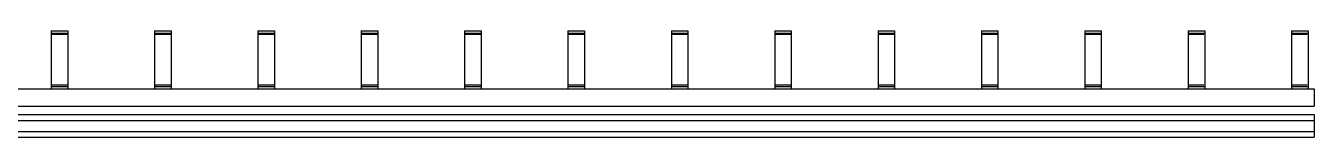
# Model space of a CAD drawing. Header units: millimetres. Extents: x 11325 to 17479, y -770 to 2743.
# Drawn here: x 14362 to 17479, y -770 to -513 of the extents above; entities that cross this region are included whole.
import ezdxf

# ---------------------------------------------------------------- set-up
doc = ezdxf.new("R2010")
doc.units = ezdxf.units.MM
doc.header["$LTSCALE"] = 0.1
doc.layers.add('Halfen', color=2, linetype='CONTINUOUS')

msp = doc.modelspace()

# ---------------------------------------------------------------- linework, layer by layer
at = {"layer": 'Halfen'}
for p, q in [((14423.7, -512.8), (14463.7, -512.8)), ((14423.7, -512.8), (14423.7, -652.8)), ((14423.7, -518.7), (14463.7, -518.7)), ((14463.7, -512.8), (14463.7, -652.8)), ((14673.7, -512.8), (14713.7, -512.8)), ((14673.7, -512.8), (14673.7, -652.8)), ((14673.7, -518.7), (14713.7, -518.7)), ((14713.7, -512.8), (14713.7, -652.8)), ((14923.7, -512.8), (14963.7, -512.8)), ((14923.7, -512.8), (14923.7, -652.8)), ((14923.7, -518.7), (14963.7, -518.7)), ((14963.7, -512.8), (14963.7, -652.8)), ((15173.7, -512.8), (15213.7, -512.8)), ((15173.7, -512.8), (15173.7, -652.8)), ((15173.7, -518.7), (15213.7, -518.7)), ((15213.7, -512.8), (15213.7, -652.8)), ((15423.7, -512.8), (15463.7, -512.8)), ((15423.7, -512.8), (15423.7, -652.8)), ((15423.7, -518.7), (15463.7, -518.7)), ((15463.7, -512.8), (15463.7, -652.8)), ((15673.7, -512.8), (15713.7, -512.8)), ((15673.7, -512.8), (15673.7, -652.8)), ((15673.7, -518.7), (15713.7, -518.7)), ((15713.7, -512.8), (15713.7, -652.8)), ((15923.7, -512.8), (15963.7, -512.8)), ((15923.7, -512.8), (15923.7, -652.8)), ((15923.7, -518.7), (15963.7, -518.7)), ((15963.7, -512.8), (15963.7, -652.8)), ((16173.7, -512.8), (16213.7, -512.8)), ((16173.7, -512.8), (16173.7, -652.8)), ((16173.7, -518.7), (16213.7, -518.7)), ((16213.7, -512.8), (16213.7, -652.8)), ((16423.7, -512.8), (16463.7, -512.8)), ((16423.7, -512.8), (16423.7, -652.8)), ((16423.7, -518.7), (16463.7, -518.7)), ((16463.7, -512.8), (16463.7, -652.8)), ((16673.7, -512.8), (16713.7, -512.8)), ((16673.7, -512.8), (16673.7, -652.8)), ((16673.7, -518.7), (16713.7, -518.7)), ((16713.7, -512.8), (16713.7, -652.8)), ((16923.7, -512.8), (16963.7, -512.8)), ((16923.7, -512.8), (16923.7, -652.8)), ((16923.7, -518.7), (16963.7, -518.7)), ((16963.7, -512.8), (16963.7, -652.8)), ((17173.7, -512.8), (17213.7, -512.8)), ((17173.7, -512.8), (17173.7, -652.8)), ((17173.7, -518.7), (17213.7, -518.7)), ((17213.7, -512.8), (17213.7, -652.8)), ((17423.7, -512.8), (17463.7, -512.8)), ((17423.7, -512.8), (17423.7, -652.8)), ((17423.7, -518.7), (17463.7, -518.7)), ((17463.7, -512.8), (17463.7, -652.8)), ((11408.7, -652.8), (17478.7, -652.8)), ((14423.7, -646.8), (14463.7, -646.8)), ((14673.7, -646.8), (14713.7, -646.8)), ((14923.7, -646.8), (14963.7, -646.8)), ((15173.7, -646.8), (15213.7, -646.8)), ((15423.7, -646.8), (15463.7, -646.8)), ((15673.7, -646.8), (15713.7, -646.8)), ((15923.7, -646.8), (15963.7, -646.8)), ((16173.7, -646.8), (16213.7, -646.8)), ((16423.7, -646.8), (16463.7, -646.8)), ((16673.7, -646.8), (16713.7, -646.8)), ((16923.7, -646.8), (16963.7, -646.8)), ((17173.7, -646.8), (17213.7, -646.8)), ((17423.7, -646.8), (17463.7, -646.8)), ((17478.7, -652.8), (17478.7, -694.8)), ((11408.7, -694.8), (17478.7, -694.8)), ((11408.7, -715), (17478.7, -715)), ((17428.7, -694.8), (17478.7, -694.8)), ((17478.7, -715), (17478.7, -769.5)), ((11408.7, -729.3), (17478.7, -729.3)), ((11408.7, -755.3), (17478.7, -755.3)), ((11408.7, -769.5), (17478.7, -769.5))]:
    msp.add_line(p, q, dxfattribs=at)
at = {"layer": 'Halfen', "color": 1}
for p, q in [((14425.5, -520.7), (14462, -520.7)), ((14675.5, -520.7), (14712, -520.7)), ((14925.5, -520.7), (14962, -520.7)), ((15175.5, -520.7), (15212, -520.7)), ((15425.5, -520.7), (15462, -520.7)), ((15675.5, -520.7), (15712, -520.7)), ((15925.5, -520.7), (15962, -520.7)), ((16175.5, -520.7), (16212, -520.7)), ((16425.5, -520.7), (16462, -520.7)), ((16675.5, -520.7), (16712, -520.7)), ((16925.5, -520.7), (16962, -520.7)), ((17175.5, -520.7), (17212, -520.7)), ((17425.5, -520.7), (17462, -520.7)), ((14425.5, -643.3), (14462, -643.3)), ((14675.5, -643.3), (14712, -643.3)), ((14925.5, -643.3), (14962, -643.3)), ((15175.5, -643.3), (15212, -643.3)), ((15425.5, -643.3), (15462, -643.3)), ((15675.5, -643.3), (15712, -643.3)), ((15925.5, -643.3), (15962, -643.3)), ((16175.5, -643.3), (16212, -643.3)), ((16425.5, -643.3), (16462, -643.3)), ((16675.5, -643.3), (16712, -643.3)), ((16925.5, -643.3), (16962, -643.3)), ((17175.5, -643.3), (17212, -643.3)), ((17425.5, -643.3), (17462, -643.3))]:
    msp.add_line(p, q, dxfattribs=at)

doc.saveas('drawing.dxf')
